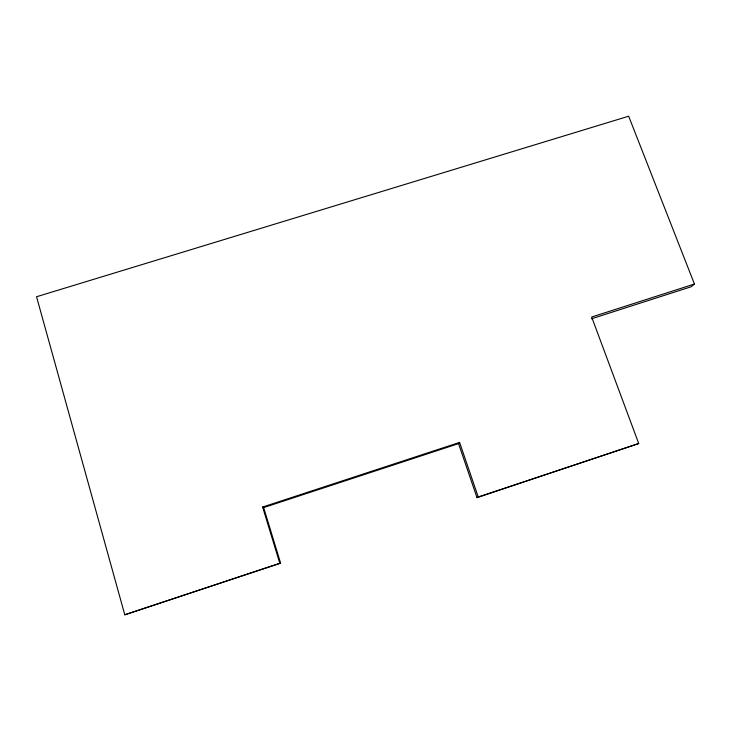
<?xml version="1.0" encoding="UTF-8"?>
<svg xmlns="http://www.w3.org/2000/svg" width="731" height="731" viewBox="0 0 731 731"><rect width="100%" height="100%" fill="white"/><g stroke="black" fill="none" stroke-linecap="round" stroke-linejoin="round"><path stroke-width="1.1" d="M458.547 443.626L459.589 442.419L478.248 496.998L477.005 497.647L458.547 443.626L263.635 507.588L262.621 507.04L459.589 442.419M263.635 507.588L280.594 563.108L124.782 614.789L36.55 296.749L628.669 116.211L694.45 284.03L691.087 286.79L591.48 318.789M694.45 284.03L591.662 317.035L638.72 443.525L477.005 497.647M124.782 614.789L280.594 563.108M478.248 496.998L638.72 443.525M262.621 507.04L279.754 563.144"/></g></svg>
